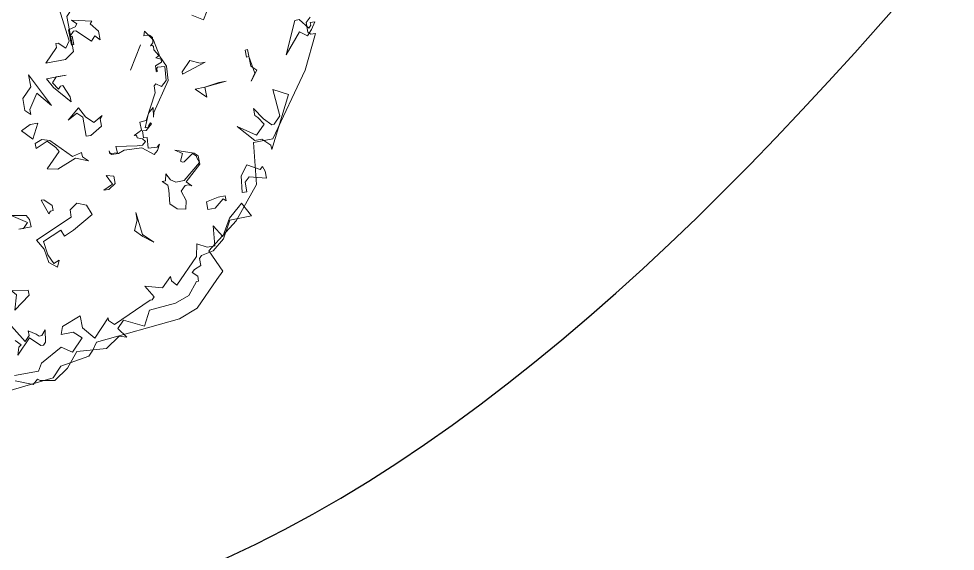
# Model space of a CAD drawing. Header units: millimetres. Extents: x 1418 to 1811, y 1796 to 1956.
# Drawn here: x 1486.077 to 1488.231, y 1860.961 to 1862.186 of the extents above; entities that cross this region are included whole.
import ezdxf

# ---------------------------------------------------------------- set-up
doc = ezdxf.new("R2010")
doc.units = ezdxf.units.MM
doc.layers.add('ARBRE', color=251, linetype='Continuous', lineweight=13)
doc.layers.add('VEGETAIS', color=3, linetype='Continuous')

# ---------------------------------------------------------------- blocks, each defined once
blk = doc.blocks.new('WMF26', base_point=(0, 0.001))
at = {"color": 85}
blk.add_lwpolyline([(0.65, -4.652), (0.724, -4.587), (0.724, -4.448), (0.687, -4.412), (0.621, -4.412), (0.861, -3.924), (1.494, -3.051), (1.771, -3.051), (1.843, -2.454), (2.222, -2.003), (2.681, -1.654), (2.542, -1.334), (2.644, -1.232), (2.994, -0.883), (3.269, -0.781), (4.492, -0.672), (4.565, -0.569), (4.638, -0.496), (5.053, -0.431), (5.191, -0.286), (5.86, -0.221)], dxfattribs=at)
at = {"color": 63}
for points in [[(5.701, -1.221), (5.489, -0.871), (5.417, -0.944), (5.417, -1.009), (5.315, -0.944), (5.278, -0.908), (5.242, -0.908), (5.176, -0.981), (5.206, -0.806), (5.242, -0.77), (5.278, -0.77), (5.417, -0.908), (5.627, -0.697), (5.59, -0.806), (5.554, -0.835), (5.627, -0.908)], [(5.729, -0.42), (5.38, -0.42), (5.315, -0.522), (5.002, -0.697), (4.856, -0.594), (4.681, -0.77), (4.791, -0.871), (4.965, -0.871), (4.929, -0.981), (4.652, -1.083), (4.652, -0.908), (4.507, -0.734), (4.266, -0.981), (4.266, -0.944), (4.194, -0.871), (3.633, -1.119), (3.604, -1.119), (3.568, -1.155), (3.67, -1.33), (3.43, -1.257), (3.284, -1.396), (3.284, -1.33), (3.219, -1.257), (2.869, -1.606), (2.833, -1.781), (2.695, -1.708), (2.586, -1.708), (2.557, -1.992), (2.447, -1.817), (2.309, -2.057), (2.135, -2.203), (2.099, -2.232), (1.996, -2.029), (2.309, -2.029), (2.447, -1.781), (2.622, -1.643), (2.797, -1.606), (2.833, -1.57), (2.833, -1.469), (2.934, -1.432), (2.972, -1.396), (2.905, -1.33), (2.905, -1.257), (2.934, -1.257), (3.081, -1.083), (3.284, -1.009), (3.67, -0.981), (3.779, -0.77), (4.056, -0.908), (4.158, -0.806), (4.056, -0.661), (4.158, -0.697), (4.369, -0.558), (4.791, -0.594), (4.965, -0.384), (5.176, -0.246), (5.38, -0.282), (5.417, -0.311), (5.489, -0.246), (5.729, -0.347)], [(5.311, -1.508), (5.551, -1.334), (5.485, -1.545), (5.551, -1.618), (5.311, -1.581), (5.311, -1.508), (5.311, -1.508)], [(4.217, -2.468), (4.52, -2.296), (4.662, -2.238), (4.695, -2.332), (4.971, -2.219), (4.946, -2.019), (4.885, -1.882), (4.799, -1.918), (4.839, -1.823), (4.952, -1.911), (4.978, -2.111), (5.065, -2.258), (4.518, -2.486), (4.513, -2.593), (4.403, -2.665), (4.275, -2.612), (4.217, -2.468), (4.217, -2.468)], [(3.67, -2.131), (3.604, -2.268), (3.604, -2.379), (3.568, -2.057), (3.43, -1.92), (3.568, -2.029), (3.67, -2.131), (3.67, -2.131)], [(2.586, -2.342), (2.411, -2.379), (2.309, -2.379), (2.309, -2.305), (2.346, -2.342), (2.484, -2.232), (2.586, -2.232), (2.586, -2.342), (2.586, -2.342)], [(2.033, -2.618), (1.923, -2.756), (1.75, -2.654), (1.712, -2.691), (1.684, -2.618), (1.684, -2.516), (1.923, -2.582), (1.996, -2.516), (1.996, -2.379), (2.062, -2.379), (2.033, -2.618), (2.033, -2.618)], [(3.106, -2.415), (3.082, -2.607), (3.082, -2.677), (3.151, -2.747), (3.106, -2.747), (3.082, -2.845), (3.032, -2.747), (2.963, -2.701), (2.844, -2.701), (2.582, -2.914), (2.607, -2.983), (2.607, -3.008), (2.656, -3.057), (2.794, -2.963), (2.819, -2.963), (2.844, -2.983), (2.794, -3.082), (2.893, -3.152), (2.631, -3.057), (2.582, -3.008), (2.582, -2.889), (2.819, -2.677), (2.75, -2.607), (2.794, -2.627), (2.844, -2.627), (2.913, -2.558), (2.868, -2.415), (2.893, -2.295), (3.013, -2.321), (3.106, -2.415), (3.106, -2.415)], [(4.755, -2.698), (4.755, -2.625), (4.791, -2.625), (4.82, -2.589), (4.893, -2.8), (4.856, -2.8), (4.755, -2.698), (4.755, -2.698)], [(1.647, -3.076), (1.75, -3.076), (1.959, -3.316), (1.712, -3.143), (1.574, -3.28), (1.647, -3.39), (1.684, -3.426), (1.684, -3.527), (1.574, -3.353), (1.472, -3.251), (1.436, -3.251), (1.335, -3.353), (1.363, -3.739), (1.16, -3.63), (1.538, -2.902), (1.538, -2.967), (1.647, -3.076), (1.647, -3.076)], [(2.857, -4.5), (2.791, -4.345), (2.805, -4.14), (3.087, -3.732), (3.106, -3.667), (3.082, -3.805), (3.164, -3.735), (3.251, -3.539), (3.188, -3.545), (3.199, -3.56), (3.161, -3.595), (3.148, -3.581), (3.241, -3.499), (3.293, -3.503), (3.3, -3.404), (3.248, -3.399), (3.259, -3.247), (3.133, -3.239), (3.093, -3.273), (3.138, -3.189), (3.192, -3.143), (3.349, -3.267), (3.602, -3.284), (3.691, -3.251), (3.791, -3.258), (3.815, -3.286), (3.814, -3.312), (3.803, -3.272), (3.703, -3.265), (3.707, -3.355), (3.408, -3.311), (3.331, -3.302), (3.278, -3.349), (3.315, -3.391), (3.387, -3.423), (3.388, -3.446), (3.4, -3.46), (3.421, -3.461), (3.306, -3.517), (3.311, -3.632), (3.218, -3.638), (3.018, -4.005), (3.012, -4.104), (2.984, -4.129), (2.91, -4.074), (2.829, -4.145), (2.815, -4.344), (2.917, -4.354), (2.931, -4.341), (2.935, -4.289), (2.947, -4.303), (2.94, -4.378), (2.849, -4.413), (2.846, -4.46), (2.918, -4.491), (2.883, -4.502), (2.869, -4.514), (2.924, -4.605), (2.919, -4.657), (2.932, -4.671), (2.959, -4.673), (2.919, -4.708), (2.911, -4.783), (2.946, -4.823), (3.025, -4.829), (3.004, -4.891), (2.901, -4.743), (2.857, -4.5), (2.857, -4.5)], [(4.848, -3.677), (4.986, -3.823), (4.848, -3.888), (4.739, -3.888), (4.848, -3.677), (4.848, -3.677)], [(2.309, -3.949), (2.099, -3.978), (1.996, -3.978), (2.309, -3.949), (2.309, -3.805), (2.447, -3.949), (2.309, -3.949), (2.309, -3.949)], [(1.611, -4.262), (1.647, -4.262), (1.647, -4.364), (1.611, -4.364), (1.611, -4.125), (1.538, -4.052), (1.647, -3.913), (1.574, -4.015), (1.611, -4.262), (1.611, -4.262)], [(4.36, -4.485), (4.425, -4.412), (4.36, -4.31), (4.324, -4.346), (4.288, -4.346), (4.215, -4.172), (4.215, -4.099), (4.425, -4.346), (4.499, -4.485), (4.215, -4.485), (4.36, -4.485), (4.36, -4.485)], [(4.672, -4.31), (4.811, -4.099), (4.811, -4.027), (4.884, -4.099), (4.884, -4.273), (4.739, -4.412), (4.739, -4.587), (4.499, -4.099), (4.672, -4.31), (4.672, -4.31)], [(0.811, -4.648), (0.701, -4.503), (0.664, -4.54), (0.664, -4.576), (0.599, -4.576), (0.664, -4.474), (0.738, -4.401), (0.84, -4.474), (1.087, -4.19), (0.876, -4.648), (0.811, -4.648), (0.811, -4.648)], [(3.304, -4.387), (3.097, -4.713), (3.304, -4.387), (3.304, -4.387)], [(4.052, -5.301), (4.052, -4.796), (4.183, -4.704), (4.466, -4.704), (4.275, -4.895), (4.275, -4.954), (4.243, -4.954), (4.15, -4.863), (4.085, -4.954), (4.15, -5.524), (3.87, -5.491), (4.052, -5.301), (4.052, -5.301)], [(2.074, -5.019), (2.152, -4.896), (2.3, -4.99)], [(3.746, -5.138), (3.648, -5.014), (3.648, -4.89), (3.713, -4.956), (3.772, -4.89), (3.963, -5.079), (3.996, -5.079), (4.061, -5.014), (4.028, -5.014), (4.028, -4.89), (4.061, -4.89), (4.061, -5.112), (3.963, -5.138), (3.93, -5.171), (3.996, -5.236), (3.713, -5.171), (3.746, -5.138), (3.746, -5.138)]]:
    blk.add_lwpolyline(points, dxfattribs=at)
at = {"color": 106}
for points in [[(5.105, -2.563), (5.105, -2.454), (5.28, -2.454), (5.214, -2.454), (5.141, -2.527), (5.352, -2.665), (5.141, -2.629), (5.105, -2.563), (5.105, -2.563)], [(3.816, -2.84), (3.919, -2.775), (3.991, -2.775), (3.853, -2.84), (3.919, -2.978), (3.816, -2.949), (3.816, -2.84), (3.816, -2.84)], [(4.341, -3.328), (4.202, -3.364), (4.202, -3.298), (4.13, -3.226), (4.304, -3.298), (4.581, -3.19), (4.726, -3.226), (4.515, -3.437), (4.551, -3.502), (4.653, -3.612), (4.829, -3.538), (4.829, -3.612), (4.726, -3.648), (4.617, -3.612), (4.341, -3.328), (4.341, -3.328)], [(3.955, -3.749), (3.816, -3.823), (3.853, -3.786), (3.853, -3.677), (4.028, -3.576), (4.094, -3.576), (4.094, -3.851), (4.166, -3.924), (4.304, -3.851), (4.13, -3.997), (4.056, -3.851), (3.955, -3.749), (3.955, -3.749)], [(2.447, -4.364), (2.309, -4.299), (2.237, -4.299), (2.586, -4.19), (2.586, -4.226), (2.447, -4.364), (2.447, -4.364)]]:
    blk.add_lwpolyline(points, dxfattribs=at)
blk = doc.blocks.new('T2_02')
at = {"xscale": 0.3499999999999943, "yscale": 0.3499999999999943, "zscale": 0.3499999999999943}
blk.add_blockref('WMF26', (-2.2399, 1.997), dxfattribs=at)

msp = doc.modelspace()

# ---------------------------------------------------------------- linework, layer by layer
at = {"layer": 'VEGETAIS'}
for points in [[(1489.4134, 1863.9212), (1485.3832, 1860.7774), (1481.3427, 1862.3657), (1477.9137, 1859.3571), (1473.6925, 1864.3841), (1480.0596, 1864.3842), (1489.4134, 1863.9212)], [(1490.3859, 1859.0631), (1478.9795, 1858.259), (1481.3041, 1860.7816), (1485.2236, 1859.361), (1489.3387, 1860.9221), (1490.3859, 1859.0631)]]:
    msp.add_spline(points, degree=3, dxfattribs=at)

# ---------------------------------------------------------------- block references
at = {"layer": 'ARBRE', "xscale": 0.4621142716754233, "yscale": 0.4621142716754233, "zscale": 0.4621142716754233, "rotation": 190.6551472559353}
msp.add_blockref('T2_02', (1485.8022, 1862.1852), dxfattribs=at)

doc.saveas('drawing.dxf')
